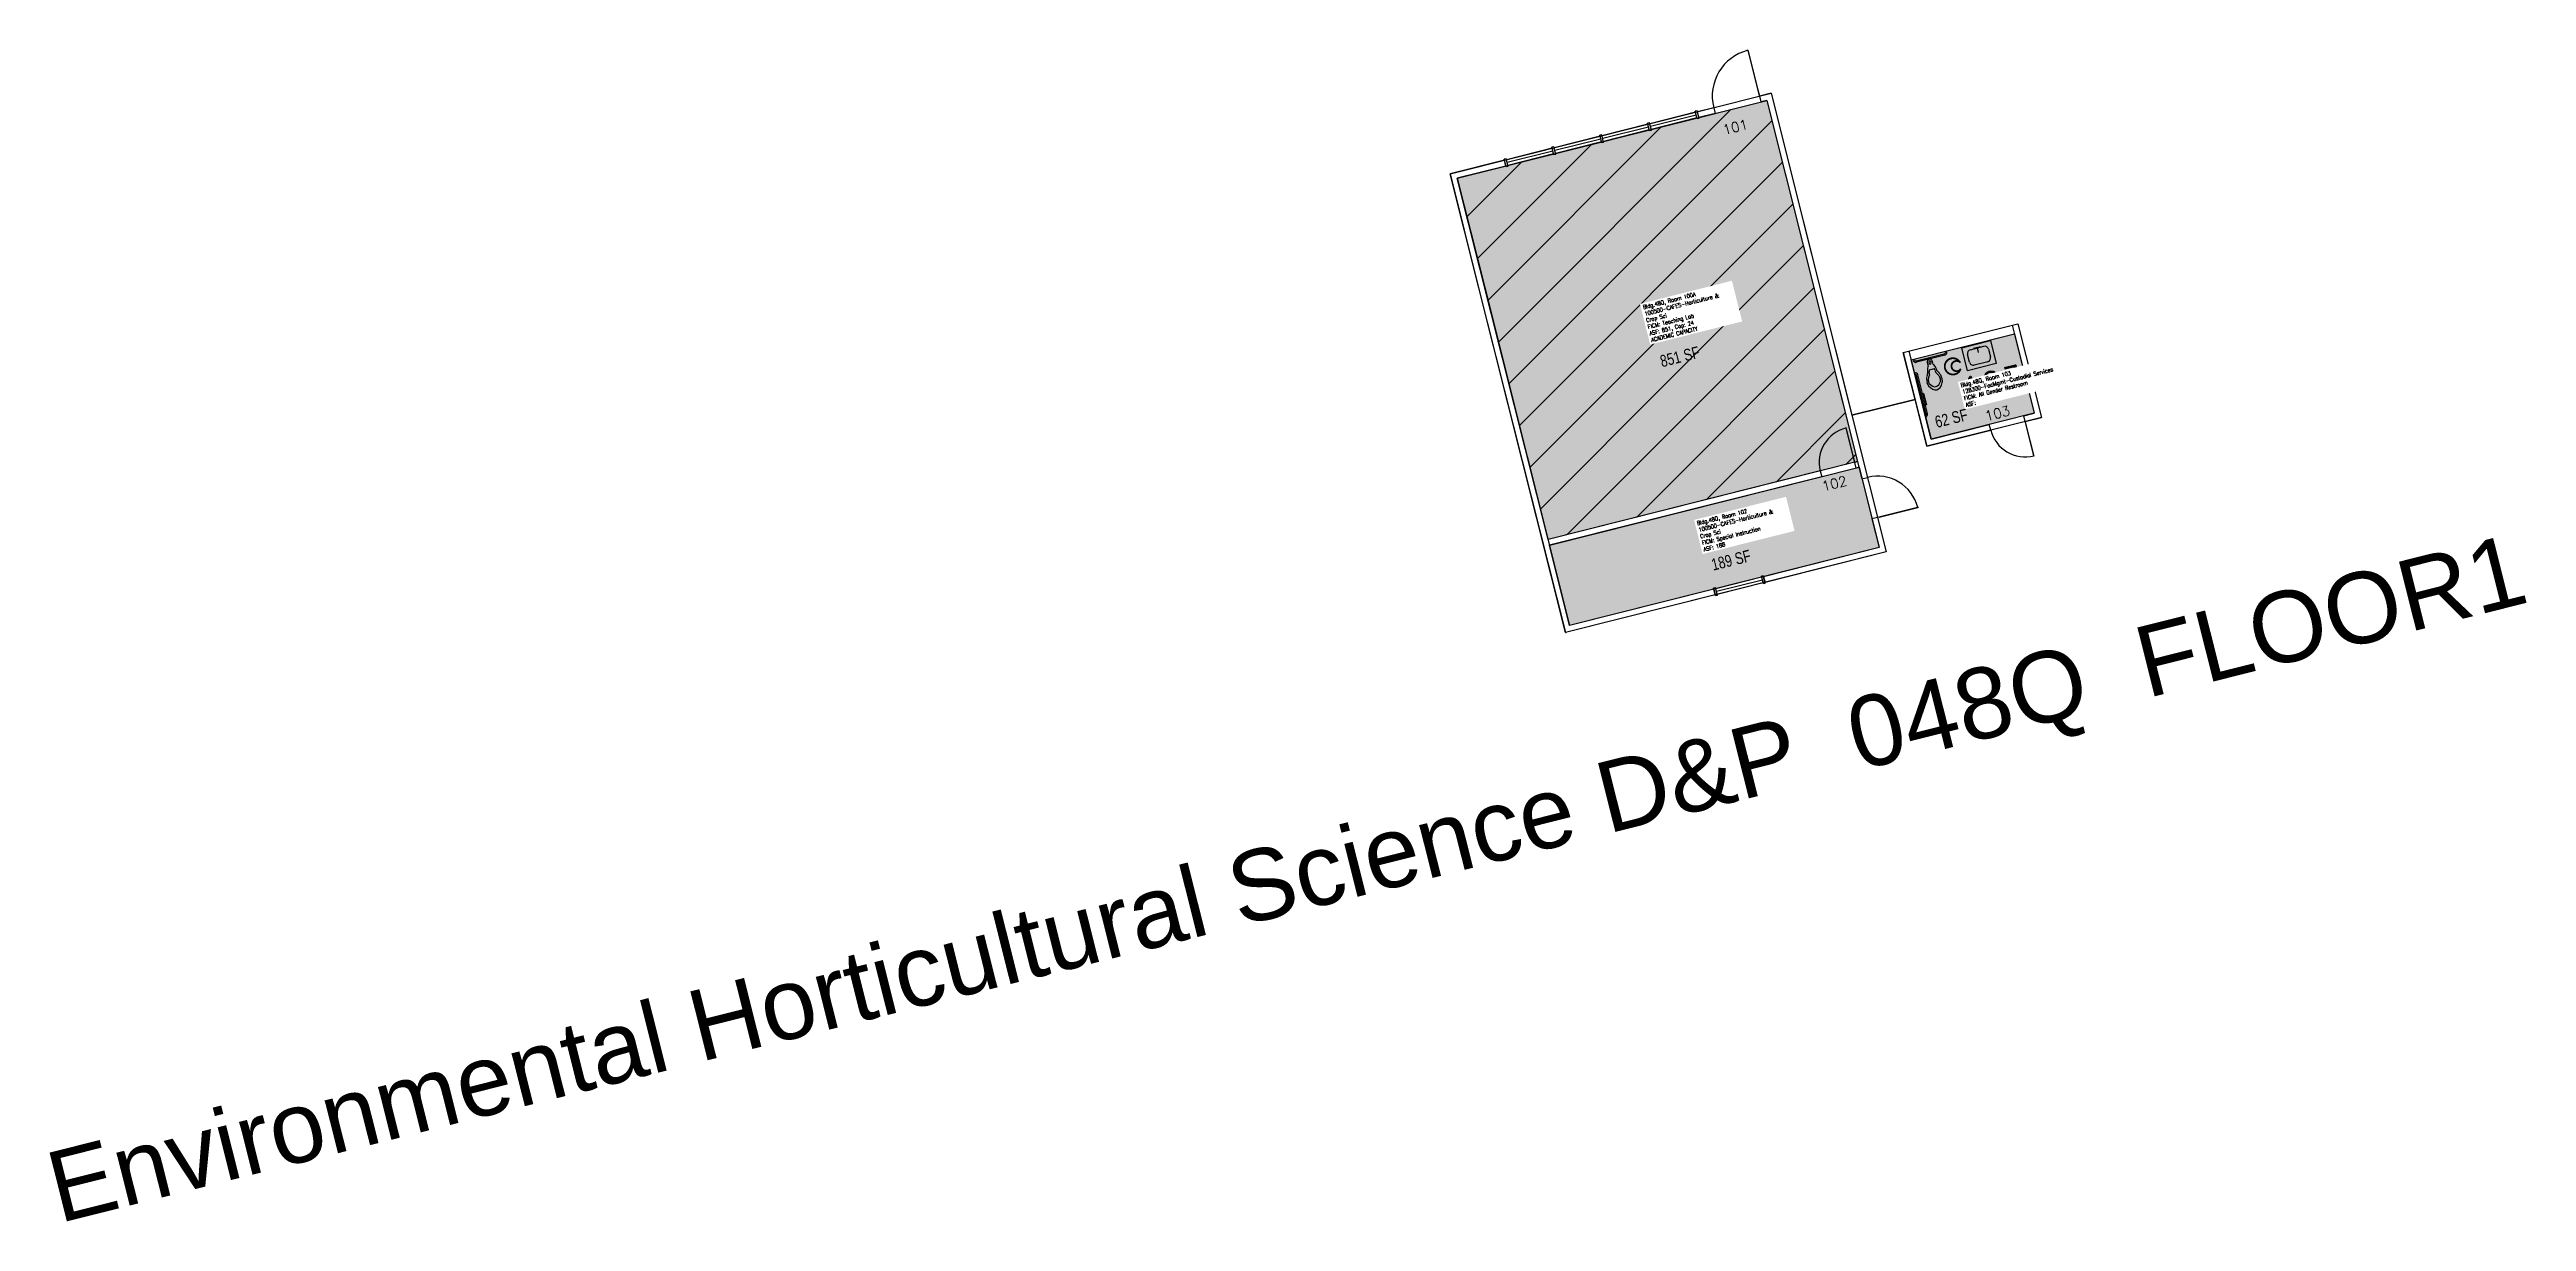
# Model space of a CAD drawing. Header units: inches. Extents: x 69206902 to 69209417, y 27709258 to 27710447.
import ezdxf
from ezdxf.enums import TextEntityAlignment as Align

# ---------------------------------------------------------------- set-up
doc = ezdxf.new("R2010")
doc.units = ezdxf.units.IN
doc.header["$LTSCALE"] = 10
doc.header["$MEASUREMENT"] = 0
doc.layers.get('0').update_dxf_attribs({"linetype": 'CONTINUOUS'})
for name, color, linetype in [('A-DOOR', 2, 'CONTINUOUS'), ('A-FLOR', 3, 'CONTINUOUS'), ('A-GLAZ', 1, 'CONTINUOUS'), ('A-GLAZ-SILL', 2, 'CONTINUOUS'), ('A-IDEN-FNUM', 1, 'CONTINUOUS'), ('A-IDEN-ICON', 4, 'CONTINUOUS'), ('A-IDEN-RNUM', 7, 'CONTINUOUS'), ('A-IDEN-SNUM', 4, 'CONTINUOUS'), ('A-IDEN-VNUM', 4, 'CONTINUOUS'), ('A-TTLB', 4, 'CONTINUOUS'), ('A-WALL', 5, 'CONTINUOUS'), ('AREA-ASSIGN', 7, 'CONTINUOUS'), ('AREA-GROSS', 1, 'CONTINUOUS'), ('AREA-TEXT', 3, 'CONTINUOUS'), ('Rooms-Capacity', 4, 'CONTINUOUS'), ('Rooms-Category-Color', 7, 'CONTINUOUS'), ('Rooms-College-Color', 7, 'CONTINUOUS'), ('Rooms-Department-Color', 7, 'CONTINUOUS'), ('Rooms-Division-Color', 7, 'CONTINUOUS'), ('Rooms-Information', 7, 'CONTINUOUS')]:
    doc.layers.add(name, color=color, linetype=linetype)
doc.styles.add('AREA', font='arial.ttf', dxfattribs={"width": 0.75, "height": 24})
doc.styles.add('ROOMFNUMBER', font='simplex', dxfattribs={"height": 0.833333})
doc.styles.add('ROOMSNUMBER', font='txt.shx', dxfattribs={"height": 0.03})
doc.styles.add('ROOMVNUMBER', font='simplex.shx', dxfattribs={"width": 0.85})
doc.styles.add('TITLE', font='arial.ttf', dxfattribs={"height": 6})

# ---------------------------------------------------------------- blocks, each defined once
blk = doc.blocks.new('CPBATH')
at = {"color": 0, "linetype": 'ByBlock', "const_width": 0.0127}
for points in [[(0.057, 0.017, 0.861492), (-0.055, 0, 1)], [(-0.055, 0, 0.726902), (0.049, -0.034, 1)], [(0.057, 0.017, 0.729002), (-0.008, -0.004, 1)], [(-0.008, -0.004, 0.609468), (0.049, -0.034, 1)]]:
    blk.add_lwpolyline(points, format="xyb", dxfattribs=at)
at = {"color": 0, "linetype": 'ByBlock', "const_width": 0.00637}
for points in [[(0.054, 0.015, 1), (0.06, 0.018, 1)], [(0.046, -0.035, 1), (0.051, -0.032, 1)]]:
    blk.add_lwpolyline(points, format="xyb", close=True, dxfattribs=at)

msp = doc.modelspace()

# ---------------------------------------------------------------- hatches: boundary and pattern name
at = {"layer": 'Rooms-Capacity'}
h = msp.add_hatch(dxfattribs=at)
h.set_pattern_fill('ANSI31', color=256, scale=300, style=0)
h.set_pattern_definition([(45, (0, 0), (-26.516504294, 26.516504294), [])])
h.paths.add_polyline_path([(69208331.5, 27710316.7), (69208645.7, 27710395.7), (69208737.9, 27710029.1), (69208423.7, 27709950.1)])
at = {"layer": 'Rooms-Category-Color', "true_color": 0xe3f498}
for points in [[(69208331.5, 27710316.7), (69208645.7, 27710395.7), (69208737.9, 27710029.1), (69208423.7, 27709950.1)], [(69208425.1, 27709944.3), (69208739.4, 27710023.3), (69208759.8, 27709941.8), (69208445.6, 27709862.8)]]:
    msp.add_hatch(color=61, dxfattribs=at).paths.add_polyline_path(points)
at = {"layer": 'Rooms-Category-Color', "true_color": 0xadadad}
msp.add_hatch(color=253, dxfattribs=at).paths.add_polyline_path([(69208792.3, 27710132.5), (69208897.1, 27710158.8), (69208917.3, 27710078.3), (69208812.6, 27710052)])
at = {"layer": 'Rooms-College-Color', "true_color": 0xe3c5e1}
for points in [[(69208331.5, 27710316.7), (69208645.7, 27710395.7), (69208737.9, 27710029.1), (69208423.7, 27709950.1)], [(69208425.1, 27709944.3), (69208739.4, 27710023.3), (69208759.8, 27709941.8), (69208445.6, 27709862.8)]]:
    msp.add_hatch(color=254, dxfattribs=at).paths.add_polyline_path(points)
at = {"layer": 'Rooms-College-Color', "true_color": 0xadadad}
msp.add_hatch(color=253, dxfattribs=at).paths.add_polyline_path([(69208792.3, 27710132.5), (69208897.1, 27710158.8), (69208917.3, 27710078.3), (69208812.6, 27710052)])
at = {"layer": 'Rooms-Department-Color', "true_color": 0xe3c5e1}
for points in [[(69208331.5, 27710316.7), (69208645.7, 27710395.7), (69208737.9, 27710029.1), (69208423.7, 27709950.1)], [(69208425.1, 27709944.3), (69208739.4, 27710023.3), (69208759.8, 27709941.8), (69208445.6, 27709862.8)]]:
    msp.add_hatch(color=254, dxfattribs=at).paths.add_polyline_path(points)
at = {"layer": 'Rooms-Department-Color', "true_color": 0xacacac}
msp.add_hatch(color=253, dxfattribs=at).paths.add_polyline_path([(69208792.3, 27710132.5), (69208897.1, 27710158.8), (69208917.3, 27710078.3), (69208812.6, 27710052)])
at = {"layer": 'Rooms-Division-Color', "true_color": 0xe3c5e1}
for points in [[(69208331.5, 27710316.7), (69208645.7, 27710395.7), (69208737.9, 27710029.1), (69208423.7, 27709950.1)], [(69208425.1, 27709944.3), (69208739.4, 27710023.3), (69208759.8, 27709941.8), (69208445.6, 27709862.8)]]:
    msp.add_hatch(color=254, dxfattribs=at).paths.add_polyline_path(points)
at = {"layer": 'Rooms-Division-Color', "true_color": 0xadadad}
msp.add_hatch(color=253, dxfattribs=at).paths.add_polyline_path([(69208792.3, 27710132.5), (69208897.1, 27710158.8), (69208917.3, 27710078.3), (69208812.6, 27710052)])

# ---------------------------------------------------------------- linework, layer by layer
at = {"layer": 'A-DOOR', "const_width": 1.44}
for points in [[(69208638.4, 27710400), (69208626.7, 27710446.6)], [(69208735, 27710028.3), (69208726.2, 27710063.3)], [(69208908.2, 27710069.3), (69208917, 27710034.4)], [(69208759.3, 27709972.6), (69208800, 27709982.8)]]:
    msp.add_lwpolyline(points, dxfattribs=at)
at = {"layer": 'A-DOOR'}
for centre, radius, start, end in [((69208638.4, 27710400), 48, 104.1127, 194.1127), ((69208735, 27710028.3), 36, 104.1127, 194.1127), ((69208908.1, 27710069.8), 36, 194.1127, 284.1127), ((69208758.3, 27709972.3), 42, 14.1127, 104.1127)]:
    msp.add_arc(centre, radius, start, end, dxfattribs=at)
at = {"layer": 'A-FLOR'}
for p, q in [((69208843.7, 27710144.5), (69208872.9, 27710151.9)), ((69208872.9, 27710151.9), (69208878.8, 27710128.6)), ((69208797.6, 27710131.4, 0), (69208826, 27710138.5, 0)), ((69208826.4, 27710137, 0), (69208797.9, 27710129.9, 0)), ((69208810.2, 27710129.9), (69208810.3, 27710129.4)), ((69208810.3, 27710129.4), (69208810.5, 27710128.9)), ((69208811.1, 27710131.2), (69208810.7, 27710130.9)), ((69208811.6, 27710131.2), (69208811.1, 27710131.2)), ((69208811.3, 27710128.2), (69208811.9, 27710128.2)), ((69208811.9, 27710128.2), (69208812.3, 27710128.5)), ((69208812.7, 27710130), (69208812.5, 27710130.5)), ((69208812.8, 27710129.5), (69208812.7, 27710130)), ((69208849.6, 27710121.3), (69208843.7, 27710144.5)), ((69208851.5, 27710130), (69208849.6, 27710137.8)), ((69208878.8, 27710128.6), (69208849.6, 27710121.3)), ((69208852.5, 27710142.6), (69208866.2, 27710146.1)), ((69208862.6, 27710145.7), (69208855.8, 27710144)), ((69208870.1, 27710130.5), (69208856.4, 27710127.1)), ((69208859.2, 27710144.8), (69208860.5, 27710139.8)), ((69208871, 27710143.2), (69208873, 27710135.4)), ((69208807.5, 27710077.7), (69208797.7, 27710116.7)), ((69208808.9, 27710078), (69208799.2, 27710117)), ((69208804.9, 27710098.2), (69208801, 27710097.3)), ((69208804.9, 27710098.2), (69208807.8, 27710086.6)), ((69208807.8, 27710086.6), (69208803.9, 27710085.6))]:
    msp.add_line(p, q, dxfattribs=at)
for centre, radius, start, end in [((69208797.2, 27710132.8, 0), 2.98, 193.8664, 284.0139), ((69208797.2, 27710132.8, 0), 1.49, 193.7188, 284.0139), ((69208825.6, 27710139.9, 0), 1.49, 284.0139, 14.309), ((69208825.6, 27710139.9, 0), 2.98, 284.0139, 14.1614), ((69208853.4, 27710138.7), 4, 104.1127, 194.1127), ((69208855.4, 27710131), 4, 194.1127, 284.1127), ((69208867.1, 27710142.2), 4, 14.1127, 104.1127), ((69208869.1, 27710134.4), 4, 284.1127, 14.1127), ((69208796.3, 27710116.3), 2.98, 14.0139, 104.1614), ((69208796.3, 27710116.3), 1.49, 14.0139, 104.309), ((69208806, 27710077.3), 1.49, 283.7188, 14.0139), ((69208806, 27710077.3), 2.98, 283.8664, 14.0139)]:
    msp.add_arc(centre, radius, start, end, dxfattribs=at)
for centre, major_axis, start_param, end_param in [((69208810.4, 27710129), (0.8, -3.22), 3.559945, 5.308993), ((69208811.7, 27710120.7), (1.32, -5.27), 3.909837, 4.811569), ((69208813.2, 27710123.3), (2.45, -9.83), 3.181553, 3.559945), ((69209368.4, 27709452.6), (265, -1061.7), 3.906918, 3.909838), ((69208809.4, 27710126.7), (0.077, -0.31), 0.765324, 2.1674), ((69208811.2, 27710129.1), (0.45, -1.8), 3.684343, 4.11063), ((69208811.7, 27710128.4), (0.68, -2.73), 3.386424, 3.684343), ((69208811, 27710130.1), (0.45, -1.8), -0.969037, -0.54275), ((69208811.9, 27710128), (1.28, -5.13), 3.101632, 3.181553), ((69209715.6, 27706507.3), (902.4, -3615.4), 3.140132, 3.143053), ((69208813, 27710123.3), (2.45, -9.83), 2.72324, 3.101632), ((69208811, 27710131), (0.68, -2.73), -0.54275, -0.244831), ((69208812, 27710128.2), (0.76, -3.04), 2.598842, 2.896762), ((69208812, 27710129.3), (0.45, -1.8), 2.172556, 2.598842), ((69208811.3, 27710131), (0.68, -2.73), 0.244831, 0.542751), ((69208811.8, 27710130.3), (0.45, -1.8), 0.542751, 0.969037), ((69208812.8, 27710129.6), (0.8, -3.22), 0.974192, 2.72324), ((69208814.8, 27710128), (0.077, -0.31), 4.115785, 5.517861), ((69208638.1, 27709270.3), (265, -1061.7), 2.373348, 2.376268), ((69208815.5, 27710121.7), (0.54, -2.17), 1.471617, 2.373348), ((69208815.5, 27710121.7), (1.32, -5.27), 1.471617, 2.373348), ((69208812.3, 27710110.5), (1.92, -7.71), 3.875671, 4.732516), ((69208894, 27710007), (41.1, -164.9), 3.846197, 3.875671), ((69208811.3, 27710110.2), (1.45, -5.8), -1.55067, -0.838076), ((69208809.1, 27710119.5), (0.077, -0.31), 0.704604, 1.669976), ((69208812.3, 27710110.5), (1.15, -4.61), 3.875671, 4.732516), ((69208894, 27710007), (40.4, -161.8), 3.846197, 3.875671), ((69208811.3, 27710110.2), (0.67, -2.69), -1.55067, -0.87904), ((69208813.4, 27710122.3), (5, -20.2), -0.754731, 0.754731), ((69208811.7, 27710120.7), (0.54, -2.17), 3.909837, 4.811569), ((69208809.1, 27710119.5), (0.85, -3.42), 0.704604, 1.669976), ((69208813.4, 27710122.3), (4.3, -17.1), -0.746025, 0.746025), ((69208818.4, 27710121.8), (0.85, -3.42), 4.613209, 5.578581), ((69208796.4, 27709982.6), (40.4, -161.8), 2.407514, 2.436988), ((69208818.4, 27710121.8), (0.077, -0.31), 4.613209, 5.578581), ((69208796.4, 27709982.6), (41.1, -164.9), 2.407514, 2.436988), ((69208819.9, 27710112.4), (1.15, -4.61), 1.55067, 2.407514), ((69208819.9, 27710112.4), (1.92, -7.71), 1.55067, 2.407514), ((69208820.8, 27710112.6), (0.67, -2.69), 0.879041, 1.55067), ((69208820.8, 27710112.6), (1.45, -5.8), 0.838076, 1.55067)]:
    msp.add_ellipse(centre, major_axis=major_axis, ratio=0.5, start_param=start_param, end_param=end_param, dxfattribs=at)
at = {"layer": 'A-GLAZ'}
for p, q in [((69208574.2, 27710380.8), (69208527.6, 27710369.1)), ((69208477.2, 27710356.4), (69208430.7, 27710344.7)), ((69208525.7, 27710368.6), (69208479.2, 27710356.9)), ((69208428.7, 27710344.2), (69208382.2, 27710332.5)), ((69208641.3, 27709908.9), (69208594.7, 27709897.2))]:
    msp.add_line(p, q, dxfattribs=at)
at = {"layer": 'A-GLAZ-SILL'}
for p, q in [((69208573.5, 27710383.7), (69208526.9, 27710372)), ((69208574.9, 27710377.9), (69208528.4, 27710366.2)), ((69208575.2, 27710385.1), (69208573.2, 27710384.7)), ((69208575.2, 27710376.9), (69208573.2, 27710384.7)), ((69208577.1, 27710377.4), (69208575.2, 27710385.1)), ((69208577.1, 27710377.4), (69208575.2, 27710376.9)), ((69208476.5, 27710359.3), (69208429.9, 27710347.6)), ((69208477.9, 27710353.5), (69208431.4, 27710341.8)), ((69208478.2, 27710360.8), (69208476.2, 27710360.3)), ((69208478.2, 27710352.5), (69208476.2, 27710360.3)), ((69208480.1, 27710353), (69208478.2, 27710360.8)), ((69208480.1, 27710353), (69208478.2, 27710352.5)), ((69208525, 27710371.5), (69208478.4, 27710359.8)), ((69208526.4, 27710365.7), (69208479.9, 27710354)), ((69208526.7, 27710373), (69208524.7, 27710372.5)), ((69208526.7, 27710364.7), (69208524.7, 27710372.5)), ((69208528.6, 27710365.2), (69208526.7, 27710373)), ((69208528.6, 27710365.2), (69208526.7, 27710364.7)), ((69208381.2, 27710336.4), (69208379.2, 27710335.9)), ((69208381.2, 27710328.1), (69208379.2, 27710335.9)), ((69208383.1, 27710328.6), (69208381.2, 27710336.4)), ((69208383.1, 27710328.6), (69208381.2, 27710328.1)), ((69208428, 27710347.1), (69208381.4, 27710335.4)), ((69208429.4, 27710341.3), (69208382.9, 27710329.6)), ((69208429.7, 27710348.6), (69208427.7, 27710348.1)), ((69208429.7, 27710340.3), (69208427.7, 27710348.1)), ((69208429.7, 27710340.3), (69208427.7, 27710348.1)), ((69208431.6, 27710340.8), (69208429.7, 27710348.6)), ((69208431.6, 27710340.8), (69208429.7, 27710340.3)), ((69208593.8, 27709901.1), (69208591.8, 27709900.6)), ((69208593.8, 27709892.8), (69208591.8, 27709900.6)), ((69208595.7, 27709893.3), (69208593.8, 27709901.1)), ((69208640.5, 27709911.8), (69208594, 27709900.1)), ((69208642, 27709906), (69208595.5, 27709894.3)), ((69208642.2, 27709913.3), (69208640.3, 27709912.8)), ((69208642.3, 27709905), (69208640.3, 27709912.8)), ((69208644.2, 27709905.5), (69208642.2, 27709913.3)), ((69208644.2, 27709905.5), (69208642.3, 27709905)), ((69208595.7, 27709893.3), (69208593.8, 27709892.8))]:
    msp.add_line(p, q, dxfattribs=at)
at = {"layer": 'A-WALL'}
for p, q in [((69208650.1, 27710402.9), (69208638.4, 27710400)), ((69208638.4, 27710400), (69208639.9, 27710394.2)), ((69208650.1, 27710402.9), (69208748.1, 27710013.1)), ((69208591.9, 27710388.3), (69208575.4, 27710384.2)), ((69208576.9, 27710378.4), (69208575.4, 27710384.2)), ((69208576.9, 27710378.4), (69208575.4, 27710384.2)), ((69208593.4, 27710382.5), (69208576.9, 27710378.4)), ((69208591.9, 27710388.3), (69208593.4, 27710382.5)), ((69208645.7, 27710395.7), (69208639.9, 27710394.2)), ((69208645.7, 27710395.7), (69208742.3, 27710011.6)), ((69208645.7, 27710395.7), (69208737.9, 27710029.1)), ((69208379.5, 27710334.9), (69208324.2, 27710321)), ((69208381, 27710329.1), (69208331.5, 27710316.7)), ((69208381, 27710329.1), (69208379.5, 27710334.9)), ((69208381, 27710329.1), (69208379.5, 27710334.9)), ((69208381, 27710329.1), (69208379.5, 27710334.9)), ((69208324.2, 27710321), (69208353.2, 27710205.6)), ((69208331.5, 27710316.7), (69208359.1, 27710207.1)), ((69208353.2, 27710205.6), (69208441.3, 27709855.5)), ((69208359.1, 27710207.1), (69208445.6, 27709862.8)), ((69208784.3, 27710139.8), (69208900.7, 27710169)), ((69208792.3, 27710132.5), (69208897.1, 27710158.8)), ((69208894.9, 27710167.6), (69208917.3, 27710078.3)), ((69208900.7, 27710169), (69208924.6, 27710074)), ((69208784.3, 27710139.8), (69208808.2, 27710044.7)), ((69208790.1, 27710141.2), (69208812.6, 27710052)), ((69208906.7, 27710075.6), (69208917.3, 27710078.3)), ((69208908.1, 27710069.8), (69208906.7, 27710075.6)), ((69208908.1, 27710069.8), (69208924.6, 27710074)), ((69208808.2, 27710044.7), (69208873.2, 27710061)), ((69208812.6, 27710052), (69208871.7, 27710066.9)), ((69208873.2, 27710061), (69208871.7, 27710066.9)), ((69208737.9, 27710029.1), (69208735, 27710028.3)), ((69208736.4, 27710022.5), (69208735, 27710028.3)), ((69208739.4, 27710023.3), (69208736.4, 27710022.5)), ((69208700.1, 27710019.6), (69208423.7, 27709950.1)), ((69208701.5, 27710013.7), (69208425.1, 27709944.3)), ((69208700.1, 27710019.6), (69208701.5, 27710013.7)), ((69208700.1, 27710019.6), (69208701.5, 27710013.7)), ((69208742.3, 27710011.6), (69208748.1, 27710013.1)), ((69208758.3, 27709972.3), (69208752.5, 27709970.9)), ((69208758.3, 27709972.3), (69208752.5, 27709970.9)), ((69208758.3, 27709972.3), (69208767.1, 27709937.4)), ((69208752.5, 27709970.9), (69208759.8, 27709941.8)), ((69208759.8, 27709941.8), (69208642.5, 27709912.3)), ((69208767.1, 27709937.4), (69208644, 27709906.5)), ((69208592.1, 27709899.6), (69208445.6, 27709862.8)), ((69208592.1, 27709899.6), (69208593.5, 27709893.8)), ((69208642.5, 27709912.3), (69208644, 27709906.5)), ((69208593.5, 27709893.8), (69208441.3, 27709855.5)), ((69208441.3, 27709855.5), (69208442.2, 27709855.8)), ((69208441.3, 27709855.5), (69208442.2, 27709855.8))]:
    msp.add_line(p, q, dxfattribs=at)
at = {"layer": 'AREA-ASSIGN'}
for points in [[(69208331.5, 27710316.7), (69208645.7, 27710395.7), (69208737.9, 27710029.1), (69208423.7, 27709950.1)], [(69208792.3, 27710132.5), (69208897.1, 27710158.8), (69208917.3, 27710078.3), (69208812.6, 27710052)], [(69208425.1, 27709944.3), (69208739.4, 27710023.3), (69208759.8, 27709941.8), (69208445.6, 27709862.8)]]:
    msp.add_lwpolyline(points, close=True, dxfattribs=at)
at = {"layer": 'AREA-GROSS'}
msp.add_lwpolyline([(69208732.2, 27710076.1), (69208796.3, 27710092.2), (69208784.3, 27710139.8), (69208900.7, 27710169), (69208924.6, 27710074), (69208808.2, 27710044.7), (69208796.3, 27710092.2), (69208732.2, 27710076.1), (69208767.1, 27709937.4), (69208441.3, 27709855.5), (69208324.2, 27710321), (69208650.1, 27710402.9)], close=True, dxfattribs=at)

# ---------------------------------------------------------------- block references
at = {"layer": 'A-IDEN-ICON', "xscale": 144, "yscale": 144, "zscale": 144, "rotation": 14.1126619322357}
msp.add_blockref('CPBATH', (69208834.4, 27710125.7), dxfattribs=at)

# ---------------------------------------------------------------- texts
at = {"layer": 'A-IDEN-FNUM', "char_height": 10, "width": 38.64, "attachment_point": 1, "rotation": 14.1127, "style": 'ROOMFNUMBER'}
for s, insert in [('101', (69208600.1, 27710370.4)), ('103', (69208866.3, 27710079.8)), ('102', (69208700.7, 27710008.5))]:
    msp.add_mtext(s, dxfattribs=dict(at, insert=insert))
at = {"layer": 'A-IDEN-RNUM', "style": 'ROOMSNUMBER'}
for s, p in [('0100-A0', (69208550.9, 27710169.4)), ('0103-00', (69208849, 27710107.5)), ('0102-00', (69208599.8, 27709946.7))]:
    msp.add_text(s, height=0.36, rotation=14.1127, dxfattribs=at).set_placement(p)
at = {"layer": 'A-IDEN-SNUM', "style": 'ROOMSNUMBER'}
for s, p in [('048Q0100A0', (69208550.9, 27710169.4)), ('048Q010300', (69208849, 27710107.5)), ('048Q010200', (69208599.8, 27709946.7))]:
    msp.add_text(s, height=0.36, rotation=14.1127, dxfattribs=at).set_placement(p)
at = {"layer": 'A-IDEN-VNUM', "style": 'ROOMVNUMBER', "width": 0.85}
for s, p in [('100A', (69208528.9, 27710150.4)), ('103', (69208848.3, 27710084.5)), ('102', (69208582.1, 27709937.8))]:
    msp.add_text(s, height=28.8, rotation=14.1127, dxfattribs=at).set_placement(p)
at = {"layer": 'A-TTLB', "insert": (69206894.4, 27709325.8), "char_height": 72, "width": 3927.72, "attachment_point": 1, "rotation": 14.1127, "style": 'TITLE'}
msp.add_mtext('Environmental Horticultural Science D&P  048Q  FLOOR1', dxfattribs=at)
at = {"layer": 'AREA-TEXT', "style": 'AREA', "width": 0.75}
for s, p in [('851 SF', (69208557.5, 27710135.6)), ('62 SF', (69208833.1, 27710073.1)), ('189 SF', (69208609.5, 27709929.1))]:
    msp.add_text(s, height=12, rotation=14.1127, dxfattribs=at).set_placement(p, align=Align.MIDDLE_CENTER)

# ---------------------------------------------------------------- next in the draw order: texts
at = {"layer": 'Rooms-Information', "width": 92.16, "attachment_point": 7, "rotation": 14.1127, "style": 'ROOMVNUMBER', "bg_fill": 3, "box_fill_scale": 1.5, "bg_fill_color": 256, "bg_fill_true_color": 13158600, "bg_fill_transparency": 0}
for s, insert, char_height in [('Bldg.48Q, Room 100A^M^J100500-CAFES-Horticulture & Crop Sci^M^JFICM: Teaching Lab^M^JASF: 851, Cap: 24^M^JACADEMIC CAPACITY', (69208528.9, 27710150.4), 4.1143), ('Bldg.48Q, Room 103^M^J128300-FacMgmt-Custodial Services^M^JFICM: All Gender Restroom^M^JASF: ', (69208848.3, 27710084.5), 4.114), ('Bldg.48Q, Room 102^M^J100500-CAFES-Horticulture & Crop Sci^M^JFICM: Special Instruction^M^JASF: 188', (69208582.1, 27709937.8), 4.114)]:
    msp.add_mtext(s, dxfattribs=dict(at, insert=insert, char_height=char_height))

doc.saveas('drawing.dxf')
